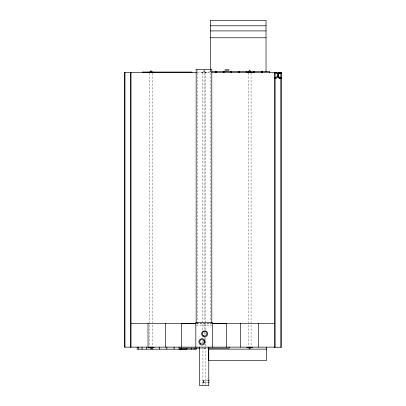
<?xml version="1.0" encoding="UTF-8"?>
<svg xmlns="http://www.w3.org/2000/svg" width="406" height="406" viewBox="0 0 406 406"><rect width="100%" height="100%" fill="white"/><g stroke="black" fill="none" stroke-linecap="round" stroke-linejoin="round"><path stroke-width="0.3" stroke-dasharray="2.03 1.52" d="M202.741 72.39L204.157 70.36L205.573 72.39M204.868 348.074L204.157 349.018L203.452 348.074M211.338 71.375L208.288 71.375L208.288 72.39M197.128 72.39L211.338 72.39M196.377 323.496L211.704 323.496M196.377 323.582L212.419 323.582M196.154 325.368L211.805 325.368M200.28 348.15L208.085 348.15M208.019 380.671L202.655 380.671L202.655 382.711L208.019 382.711M251.07 73.024L251.07 346.501M248.233 73.024L248.233 346.501M210.582 69.324L210.582 321.562M210.582 322.197L210.582 325.368M210.354 70.502L210.354 72.39M207.192 72.39L201.198 72.39M205.852 347.135L205.852 385.066M205.568 72.273L205.573 330.042M205.573 333.209L205.573 334.473M205.573 337.64L205.573 340.172M205.573 343.968L205.573 346.501M204.157 70.36L204.233 72.39M204.111 69.324L204.111 321.593M204.111 323.496L204.111 329.718M204.111 332.209L204.111 334.696M204.111 337.183L204.111 338.426M203.934 380.671L203.934 382.711M203.665 380.671L203.665 382.711M202.929 347.135L202.929 385.066M202.736 72.273L202.741 330.677M202.741 340.801L202.741 343.334M197.377 69.324L197.377 321.562M197.377 322.197L197.377 325.368M152.549 73.024L152.549 346.501M149.712 73.024L149.712 346.501M203.756 382.614A0.964 0.964 0 0 0 205.203 381.782A0.964 0.964 0 0 0 203.756 380.945A0.964 0.964 0 0 0 203.756 382.614"/><path stroke-width="0.61" d="M279.059 78.14L281.196 78.267L281.13 77.414M280.414 73.055L281.454 73.055L281.49 72.39L279.348 72.364L278.369 72.775M277.866 76.962L278.328 75.166L278.105 73.42L279.582 72.364L280.764 72.283M152.549 347.135L151.133 349.018L149.712 347.135M251.07 347.135L249.649 348.942L248.233 347.135M279.252 73.222L281.454 73.055M278.958 73.222L280.744 72.897M274.319 72.39L276.136 72.364L277.638 73.42A3.106 3.081 -90 0 1 278.176 76.105L277.197 77.663A2.969 2.943 -90 0 1 274.598 78.267L274.557 77.414A2.269 2.248 -90 0 0 276.653 77.069L277.465 75.851A2.375 2.355 -90 0 0 277.024 73.719L275.791 72.928L274.349 73.055L274.319 72.39L274.319 323.496M280.592 77.51L278.765 77.069M281.241 77.414L280.384 77.536A2.299 2.223 -90 0 1 278.577 76.526L278.272 75.851A2.299 2.223 -90 0 1 279.232 73.293M280.566 78.312L280.191 78.348A3.009 2.908 -90 0 1 277.937 76.962M210.354 25.781L266.031 25.781M210.354 30.907L266.031 30.907M210.354 37.768L266.031 37.768M224.98 69.736L228.959 69.736M224.98 70.827L228.959 70.827M211.927 71.375L269.564 71.375L269.564 72.39M150.667 72.045L142.359 72.045L142.359 72.39M151.54 72.045L191.977 72.045L191.977 72.39M148.104 72.243L154.062 72.243M246.701 72.222L252.644 72.222M196.499 72.39L124.51 72.39L124.51 347.16L131.011 347.16L131.011 72.39M211.846 72.39L281.49 72.39L281.49 347.242L274.319 347.242M131.011 323.496L195.824 323.496M212.333 323.496L274.684 323.496L274.684 347.135L131.011 347.135M181.335 323.582L195.824 323.582M212.419 323.582L226.462 323.582M148.185 347.419L154.107 347.419M246.625 347.419L252.679 347.419M199.706 348.15L178.975 348.15L178.975 347.135M208.491 348.15L229.217 348.15L229.217 347.135M178.894 349.089L186.222 349.089M208.659 349.135L266.615 349.135M208.532 380.671L209.247 380.671M208.532 382.711L209.247 382.711M152.549 72.39L151.133 70.659L149.687 72.243M251.075 72.39L249.649 70.03L248.274 72.222M280.795 72.39L280.795 347.242M275.131 72.39L275.131 347.242M266.615 347.135L266.615 360.34L208.659 360.34L208.659 348.135M266.031 71.766L266.031 20.3L210.354 20.3L210.354 69.883M262.327 72.39L262.327 71.375L261.652 71.882L261.484 71.375L261.484 72.39M261.652 71.375L261.652 72.39M258.399 323.496L258.399 347.135M254.542 71.375L254.542 72.39M254.054 71.375L254.054 72.39M253.811 71.375L253.811 72.39M250.167 347.135L250.167 347.419M249.583 347.135L249.583 347.419M249.02 347.135L249 347.419M246.848 71.375L246.848 72.39M246.488 71.375L246.488 72.39M246.214 71.375L246.214 72.39M240.667 323.496L240.667 347.135M239.235 71.375L239.235 72.39M238.926 71.375L238.926 72.39M238.535 71.375L238.535 72.39M231.669 71.375L231.669 72.39M231.369 71.375L231.369 72.39M230.867 71.375L230.867 72.39M226.462 323.496L226.462 347.135M224.046 71.375L224.046 72.39M223.807 71.375L223.807 72.39M223.168 71.375L223.168 72.39M216.484 71.375L216.484 72.39M216.251 71.375L216.251 72.39M215.611 71.375L215.611 72.39M212.419 347.135L212.419 322.481L195.824 322.481L195.824 347.135M211.805 322.831L211.805 69.324L196.154 69.324L196.154 322.831M208.775 347.135L208.775 385.7L199.701 385.7L199.701 347.135M204.111 340.294L204.111 342.781M196.55 348.16L196.55 349.19L137.147 349.19L137.147 347.135M194.961 348.16L194.961 349.19M191.683 348.16L191.683 349.19M186.912 348.16L186.912 349.19M181.335 323.496L181.335 347.135M180.934 348.16L180.934 349.19M174.108 347.135L174.108 349.19M166.851 347.135L166.851 349.19M165.673 323.496L165.673 347.135M159.588 347.135L159.588 349.19M152.763 347.135L152.763 349.19M151.737 347.135L151.737 347.419M151.154 347.135L151.154 347.419M150.57 347.135L150.59 347.419M148.028 323.496L148.028 347.135M146.784 347.135L146.784 349.19M142.871 72.045L142.871 72.39M142.014 347.135L142.014 349.19M138.735 347.135L138.735 349.19M130.565 72.39L130.565 347.16M124.967 72.39L124.967 347.16M199.975 344.258A3.192 3.192 0 0 0 205.213 342.471A3.192 3.192 0 0 0 201.046 338.832A3.192 3.192 0 0 0 199.975 344.258M202.944 336.325A3.015 3.015 0 0 0 207.644 334.042A3.015 3.015 0 0 0 203.315 331.113A3.015 3.015 0 0 0 202.944 336.325M200.691 343.588A2.284 2.284 0 0 0 204.299 341.969A2.284 2.284 0 0 0 201.087 339.655A2.284 2.284 0 0 0 200.691 343.588M203.254 335.61A2.324 2.324 0 0 0 206.913 333.935A2.324 2.324 0 0 0 203.634 331.606A2.324 2.324 0 0 0 203.254 335.61"/></g></svg>
